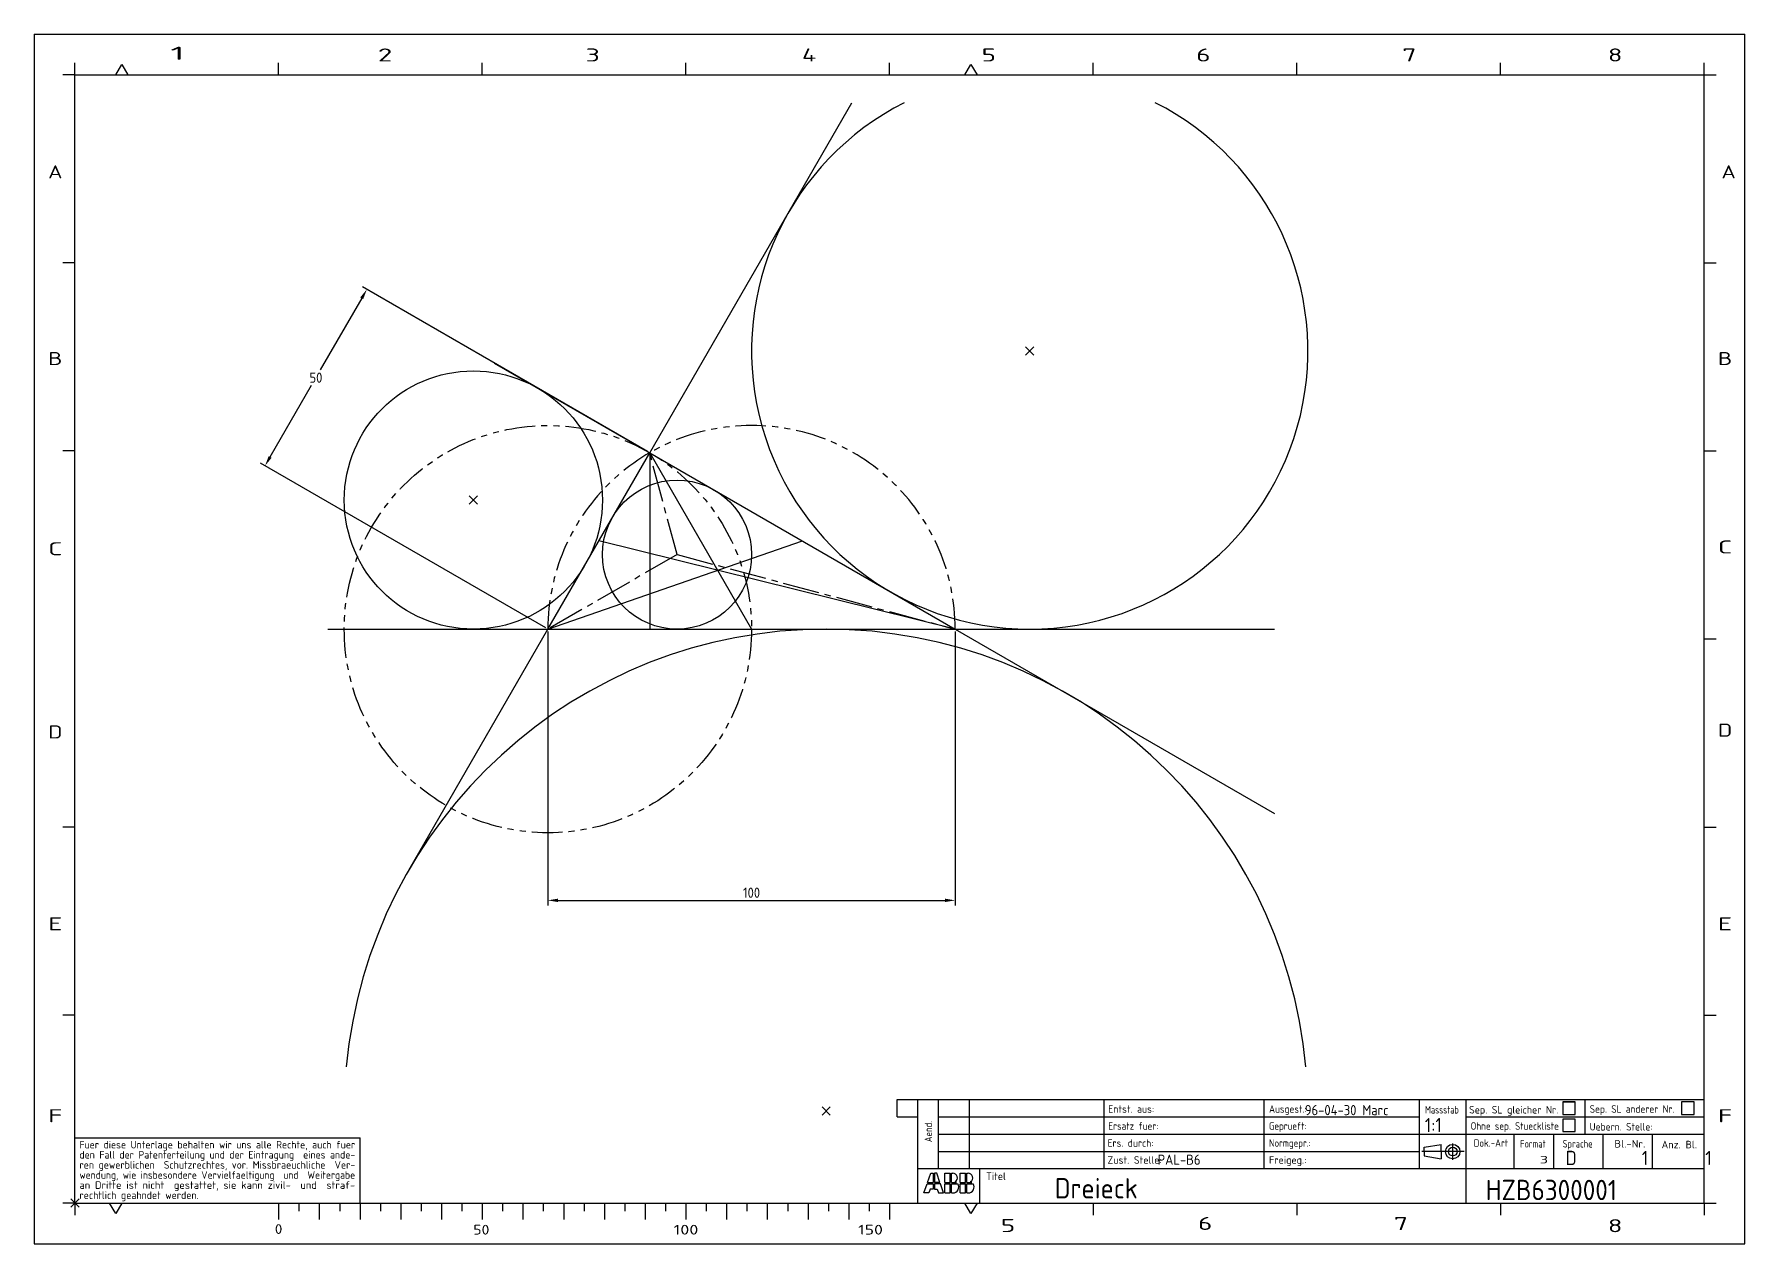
# Model space of a CAD drawing. Extents: x 0 to 420, y 0 to 297.
import ezdxf
from ezdxf.enums import TextEntityAlignment as Align

# ---------------------------------------------------------------- set-up
doc = ezdxf.new("R2010")
doc.units = 0
doc.header["$PDMODE"] = 3
doc.linetypes.add('MITTE2', pattern=[1.125, 0.75, -0.125, 0.125, -0.125])
doc.linetypes.add('PHANTOM2', pattern=[1.25, 0.625, -0.125, 0.125, -0.125, 0.125, -0.125])
doc.layers.get('0').update_dxf_attribs({"linetype": 'CONTINUOUS'})
doc.layers.get('DEFPOINTS').update_dxf_attribs({"linetype": 'CONTINUOUS'})
for name, color, linetype in [('BM', 1, 'CONTINUOUS'), ('HL', 3, 'CONTINUOUS'), ('MK', 1, 'MITTE2'), ('PK', 5, 'PHANTOM2'), ('RB', 7, 'CONTINUOUS'), ('RS', 1, 'CONTINUOUS'), ('TX', 6, 'CONTINUOUS')]:
    doc.layers.add(name, color=color, linetype=linetype)
doc.styles.get("Standard").update_dxf_attribs({"font": 'ISOCP'})
doc.dimstyles.new('ISO-25', dxfattribs={"dimtxt": 2.5, "dimasz": 2.5, "dimexe": 1.25, "dimexo": 0.625, "dimtad": 1, "dimtih": 1, "dimdec": 4, "dimtxsty": 'STANDARD', "dimcen": 2.5, "dimazin": 3, "dimtfac": 1, "dimtdec": 4, "dimtmove": 0, "dimatfit": 3, "dimtvp": 1, "dimtolj": 1, "dimtzin": 0})

# ---------------------------------------------------------------- blocks, each defined once
blk = doc.blocks.new('A3NORMKA')
at = {"layer": 'MK', "linetype": 'CONTINUOUS'}
for p, q in [((351.13, 22.63), (340.68, 22.63)), ((348.29, 20.62), (348.29, 24.62))]:
    blk.add_line(p, q, dxfattribs=at)
at = {"layer": 'RB', "linetype": 'CONTINUOUS'}
for p, q in [((10, 10), (10, 287)), ((10, 287), (410, 287)), ((410, 10), (410, 287)), ((211.88, 31.17), (211.88, 35.4)), ((211.88, 35.4), (216.96, 35.4)), ((216.96, 35.4), (410, 35.4)), ((216.96, 10), (216.96, 35.4)), ((262.68, 18.47), (262.68, 35.4)), ((301.95, 35.4), (301.95, 18.47)), ((340.15, 18.47), (340.15, 35.4)), ((351.58, 10), (351.58, 35.4)), ((211.88, 31.17), (216.96, 31.17)), ((10, 26), (80, 26)), ((80, 10), (80, 26)), ((340.15, 26.93), (410, 26.93)), ((363.3, 26.93), (363.3, 18.47)), ((373.09, 18.47), (373.09, 26.93)), ((385.17, 26.93), (385.17, 18.47)), ((397.3, 18.47), (397.3, 26.93)), ((341.27, 23.7), (345.46, 24.41)), ((341.27, 22.63), (341.27, 23.7)), ((341.27, 22.63), (341.27, 21.57)), ((341.27, 21.57), (345.46, 20.86)), ((345.46, 22.63), (345.46, 24.41)), ((345.46, 22.63), (345.46, 20.86)), ((216.96, 18.47), (410, 18.47)), ((232.11, 18.47), (232.11, 10)), ((10, 10), (410, 10))]:
    blk.add_line(p, q, dxfattribs=at)
for radius in [1.78, 1.07]:
    blk.add_circle((348.29, 22.63), radius, dxfattribs=at)
blk.add_point((10, 10), dxfattribs=at)
at = {"layer": 'RS', "linetype": 'CONTINUOUS'}
for p, q in [((0, 297), (0, 0)), ((0, 297), (420, 297)), ((420, 0), (420, 297)), ((10, 287), (10, 290)), ((60, 287), (60, 290)), ((110, 287), (110, 290)), ((160, 287), (160, 290)), ((210, 287), (210, 290)), ((260, 287), (260, 290)), ((310, 287), (310, 290)), ((360, 287), (360, 290)), ((410, 287), (410, 290)), ((10, 287), (7, 287)), ((20, 287), (21.5, 289.6)), ((21.5, 289.6), (23, 287)), ((228.5, 287), (230, 289.6)), ((230, 289.6), (231.5, 287)), ((410, 287), (413, 287)), ((10, 240.83), (7, 240.83)), ((410, 240.83), (413, 240.83)), ((10, 194.67), (7, 194.67)), ((410, 194.67), (413, 194.67)), ((410, 148.5), (413, 148.5)), ((10, 102.33), (7, 102.33)), ((410, 102.33), (413, 102.33)), ((10, 56.17), (7, 56.17)), ((410, 56.17), (413, 56.17)), ((222.04, 18.47), (222.04, 35.4)), ((229.66, 18.47), (229.66, 35.4)), ((375.29, 34.84), (378.35, 34.84)), ((375.29, 34.84), (375.29, 31.78)), ((378.35, 34.84), (375.29, 34.84)), ((378.35, 31.78), (378.35, 34.84)), ((380.79, 26.93), (380.79, 35.4)), ((407.56, 34.84), (404.5, 34.84)), ((404.5, 34.84), (404.5, 31.78)), ((407.56, 34.84), (404.5, 34.84)), ((407.56, 31.78), (407.56, 34.84)), ((222.04, 31.17), (262.68, 31.17)), ((262.68, 31.17), (340.15, 31.17)), ((351.58, 31.17), (410, 31.17)), ((375.29, 31.78), (378.35, 31.78)), ((375.29, 30.61), (375.29, 27.55)), ((378.35, 30.61), (375.29, 30.61)), ((378.35, 27.55), (378.35, 30.61)), ((404.5, 31.78), (407.56, 31.78)), ((222.04, 26.93), (262.68, 26.93)), ((262.68, 26.93), (340.15, 26.93)), ((375.29, 27.55), (378.35, 27.55)), ((222.04, 22.7), (262.68, 22.7)), ((262.68, 22.7), (340.15, 22.7)), ((10, 10), (7, 10)), ((10, 10), (10, 7)), ((20, 7.4), (18.5, 10)), ((21.5, 10), (20, 7.4)), ((60, 10), (60, 6)), ((65, 10), (65, 8)), ((70, 10), (70, 6)), ((75, 10), (75, 8)), ((80, 10), (80, 6)), ((85, 10), (85, 8)), ((90, 10), (90, 6)), ((95, 10), (95, 8)), ((100, 10), (100, 6)), ((105, 10), (105, 8)), ((110, 10), (110, 6)), ((115, 10), (115, 8)), ((120, 10), (120, 6)), ((125, 10), (125, 8)), ((130, 10), (130, 6)), ((135, 10), (135, 8)), ((140, 10), (140, 6)), ((145, 10), (145, 8)), ((150, 10), (150, 6)), ((155, 10), (155, 8)), ((160, 10), (160, 6)), ((165, 10), (165, 8)), ((170, 10), (170, 6)), ((175, 10), (175, 8)), ((180, 10), (180, 6)), ((185, 10), (185, 8)), ((190, 10), (190, 6)), ((195, 10), (195, 8)), ((200, 10), (200, 6)), ((205, 10), (205, 8)), ((210, 10), (210, 6)), ((230, 7.4), (228.5, 10)), ((231.5, 10), (230, 7.4)), ((260, 10), (260, 7)), ((310, 10), (310, 7)), ((360, 10), (360, 7)), ((410, 10), (413, 10)), ((410, 10), (410, 7)), ((0, 0), (420, 0))]:
    blk.add_line(p, q, dxfattribs=at)
at = {"layer": 'TX', "color": 7}
for p, q in [((219.35, 15.04), (220.14, 17.31)), ((220.14, 17.31), (220.72, 17.31)), ((220.72, 17.31), (220.72, 15.04)), ((221.01, 17.31), (221.01, 15.04)), ((221.59, 17.31), (221.01, 17.31)), ((222.39, 15.04), (221.59, 17.31)), ((223.62, 17.31), (224.93, 17.31)), ((223.62, 15.04), (223.62, 17.31)), ((224.93, 15.04), (224.93, 17.31)), ((225.22, 15.04), (225.22, 17.31)), ((225.22, 17.31), (225.55, 17.31)), ((227.39, 15.04), (227.39, 17.31)), ((227.39, 17.31), (228.7, 17.31)), ((228.7, 15.04), (228.7, 17.31)), ((228.99, 15.04), (228.99, 17.31)), ((228.99, 17.31), (229.32, 17.31)), ((218.45, 12.48), (219.24, 14.75)), ((219.24, 14.75), (220.72, 14.75)), ((219.35, 15.04), (220.72, 15.04)), ((220, 13.44), (219.66, 12.48)), ((220.72, 13.44), (220, 13.44)), ((220.72, 14.75), (220.72, 13.44)), ((222.39, 15.04), (221.01, 15.04)), ((221.01, 14.75), (221.01, 13.44)), ((222.49, 14.75), (221.01, 14.75)), ((221.01, 13.44), (221.74, 13.44)), ((221.74, 13.44), (222.07, 12.48)), ((223.28, 12.48), (222.49, 14.75)), ((223.62, 15.04), (224.93, 15.04)), ((223.62, 14.75), (224.93, 14.75)), ((223.62, 12.48), (223.62, 14.75)), ((224.93, 12.48), (224.93, 14.75)), ((225.22, 15.04), (226.48, 15.04)), ((225.22, 14.75), (226.75, 14.75)), ((225.22, 12.48), (225.22, 14.75)), ((227.39, 15.04), (228.7, 15.04)), ((227.39, 14.75), (228.7, 14.75)), ((227.39, 12.48), (227.39, 14.75)), ((228.7, 12.48), (228.7, 14.75)), ((228.99, 15.04), (230.25, 15.04)), ((228.99, 14.75), (230.52, 14.75)), ((228.99, 12.48), (228.99, 14.75)), ((219.66, 12.48), (218.45, 12.48)), ((222.07, 12.48), (223.28, 12.48)), ((223.62, 12.48), (224.93, 12.48)), ((225.22, 12.48), (225.55, 12.48)), ((227.39, 12.48), (228.7, 12.48)), ((228.99, 12.48), (229.32, 12.48))]:
    blk.add_line(p, q, dxfattribs=at)
for centre, radius, start, end in [((225.55, 16.2), 1.11, 301.7732, 90), ((229.32, 16.2), 1.11, 301.7732, 90), ((225.55, 13.93), 1.45, 270, 34.5181), ((225.55, 13.93), 1.45, 50.0555, 66.1906), ((229.32, 13.93), 1.45, 270, 34.5181), ((229.32, 13.93), 1.45, 50.0555, 66.1906)]:
    blk.add_arc(centre, radius, start, end, dxfattribs=at)
at = {"layer": 'TX', "linetype": 'CONTINUOUS', "oblique": 0}
for s, height, rotation, width, p, p2 in [('1', 3.2, 0, 3.3, (33.41, 290.73), (36.93, 290.73)), ('2', 3.2, 0, 1.65, (84.39, 290.3), (87.91, 290.3)), ('3', 3.2, 0, 1.65, (135.37, 290.3), (138.89, 290.3)), ('4', 3.2, 0, 1.65, (188.5, 290.3), (192.02, 290.3)), ('5', 3.2, 0, 1.65, (232.62, 290.3), (236.14, 290.3)), ('6', 3.2, 0, 1.65, (285.32, 290.3), (288.84, 290.3)), ('7', 3.2, 0, 1.65, (335.87, 290.3), (339.39, 290.3)), ('8', 3.2, 0, 1.65, (386.42, 290.3), (389.94, 290.3)), ('A', 3.2, 0, 1.65, (3.42, 261.6), (6.94, 261.6)), ('A', 3.2, 0, 1.65, (414.27, 261.6), (417.79, 261.6)), ('B', 3.2, 0, 1.65, (3.42, 215.76), (6.94, 215.76)), ('B', 3.2, 0, 1.65, (413.41, 215.76), (416.93, 215.76)), ('C', 3.2, 0, 1.65, (3.42, 169.06), (6.94, 169.06)), ('C', 3.2, 0, 1.65, (413.41, 169.49), (416.93, 169.49)), ('D', 3.2, 0, 1.65, (3.42, 124.08), (6.94, 124.08)), ('D', 3.2, 0, 1.65, (413.41, 124.51), (416.93, 124.51)), ('E', 3.2, 0, 1.65, (3.42, 76.95), (6.94, 76.95)), ('E', 3.2, 0, 1.65, (413.41, 76.95), (416.93, 76.95)), ('Entst. aus:', 1.85, 0, 0.665455, (263.72, 32.17), (275, 32.17)), ('Ausgest.:', 1.85, 0, 0.679091, (303.18, 32.17), (312.39, 32.17)), ('Massstab', 1.85, 0, 0.582391, (341.51, 31.98), (349.77, 31.98)), ('Sep. SL gleicher Nr.', 1.85, 0, 0.690291, (352.32, 31.98), (374.24, 31.98)), ('Sep. SL anderer Nr.', 1.85, 0, 0.65534, (381.92, 32.17), (402.73, 32.17)), ('F', 3.2, 0, 1.65, (3.42, 29.83), (6.94, 29.83)), ('Aend.', 1.85, 90, 0.733043, (220.46, 24.96), (220.46, 30.16)), ('Ersatz fuer:', 1.85, 0, 0.605455, (263.72, 28), (276.04, 28)), ('Geprueft:', 1.85, 0, 0.6225, (303.18, 28), (312.39, 28)), ('Ohne sep. Stueckliste', 1.85, 0, 0.626785, (352.7, 28), (374.35, 28)), ('Uebern. Stelle:', 1.85, 0, 0.685479, (381.92, 27.81), (397.35, 27.81)), ('F', 3.2, 0, 1.65, (413.41, 29.83), (416.93, 29.83)), ('Fuer diese Unterlage behalten wir uns alle Rechte, auch fuer', 1.85, 0, 0.663349, (11.11, 23.41), (78.81, 23.41)), ('Ers. durch:', 1.85, 0, 0.653571, (263.53, 23.82), (274.81, 23.82)), ('Normgepr.:', 1.85, 0, 0.6648, (303.18, 23.82), (313.43, 23.82)), ('Dok.-Art', 1.85, 0, 0.651429, (353.46, 23.82), (361.9, 23.82)), ('Format', 1.85, 0, 0.6, (364.84, 23.63), (371.13, 23.63)), ('Sprache', 1.85, 0, 0.597, (375.28, 23.63), (382.64, 23.63)), ('Bl.-Nr.', 1.85, 0, 0.848276, (387.99, 23.63), (395.58, 23.63)), ('Anz. Bl.', 1.85, 0, 0.829412, (399.57, 23.44), (408.26, 23.44)), ('den Fall der Patenterteilung und der Eintragung  eines ande-', 1.85, 0, 0.667382, (11.11, 20.93), (78.81, 20.93)), ('Zust. Stelle:', 1.85, 0, 0.69871, (263.53, 19.65), (276.88, 19.65)), ('Freigeg.:', 1.85, 0, 0.747, (303.18, 19.65), (312.39, 19.65)), ('3', 1.85, 359.9999, 1.65, (369.68, 19.74), (371.71, 19.74)), ('wendung, wie insbesondere Vervielfaeltigung  und  Weitergabe', 1.85, 0, 0.673523, (11.11, 15.97), (78.81, 15.97)), ('ren gewerblichen  Schutzrechtes, vor. Missbraeuchliche  Ver-', 1.85, 0, 0.661351, (11.11, 18.45), (78.81, 18.45)), ('Titel', 1.85, 0, 0.745714, (233.74, 15.67), (238.57, 15.67)), ('an Dritte ist nicht  gestattet, sie kann zivil-  und  straf-', 1.85, 0, 0.68189, (11.11, 13.49), (78.81, 13.49)), ('rechtlich geahndet werden.', 1.85, 0, 0.673458, (11.11, 11.01), (40.39, 11.01)), ('0', 2.4, 0, 1.539999, (59.08, 2.42), (60.93, 2.42)), ('50', 2.4, 0, 1.1, (107.8, 2.26), (111.76, 2.26)), ('100', 2.4, 0, 1.265, (157, 2.26), (163.07, 2.26)), ('150', 2.4, 0, 1.167692, (202.31, 2.26), (208.38, 2.26)), ('5', 3.2, 0, 1.65, (237.34, 2.88), (240.86, 2.88)), ('6', 3.2, 0, 1.65, (285.75, 3.4), (289.27, 3.4)), ('7', 3.2, 0, 1.65, (333.8, 3.36), (337.32, 3.36)), ('8', 3.2, 0, 1.65, (386.42, 2.84), (389.94, 2.84))]:
    blk.add_text(s, height=height, rotation=rotation, dxfattribs=dict(at, width=width)).set_placement(p, p2, align=Align.FIT)
blk = doc.blocks.new('*D2')
at = {"color": 0, "linetype": 'BYBLOCK'}
for p, q in [((160, 119.38), (160, 52.15)), ((260, 119.38), (260, 52.15)), ((162.5, 53.4), (257.5, 53.4))]:
    blk.add_line(p, q, dxfattribs=at)
for points in [[(162.5, 53.82), (162.5, 52.98), (160, 53.4)], [(257.5, 53.82), (257.5, 52.98), (260, 53.4)]]:
    blk.add_solid(points, dxfattribs=at)
at = {"layer": 'DEFPOINTS', "color": 0, "linetype": 'BYBLOCK'}
for p in [(160, 120), (260, 120), (260, 53.4)]:
    blk.add_point(p, dxfattribs=at)
at = {"color": 0, "linetype": 'BYBLOCK', "insert": (210, 55.28), "char_height": 2.5, "attachment_point": 5}
blk.add_mtext('\\A1;100', dxfattribs=at)
blk = doc.blocks.new('*D4')
at = {"color": 0, "linetype": 'BYBLOCK'}
for p, q in [((184.46, 163.61), (114.46, 204.03)), ((114.29, 201.24), (104.12, 183.63)), ((91.79, 162.27), (101.96, 179.88)), ((159.46, 120.31), (89.46, 160.73))]:
    blk.add_line(p, q, dxfattribs=at)
for points in [[(113.93, 201.45), (114.65, 201.03), (115.54, 203.41)], [(91.43, 162.48), (92.15, 162.06), (90.54, 160.1)]]:
    blk.add_solid(points, dxfattribs=at)
at = {"layer": 'DEFPOINTS', "color": 0, "linetype": 'BYBLOCK'}
for p in [(90.54, 160.1), (185, 163.3), (160, 120)]:
    blk.add_point(p, dxfattribs=at)
at = {"color": 0, "linetype": 'BYBLOCK', "insert": (103.04, 181.75), "char_height": 2.5, "attachment_point": 5}
blk.add_mtext('\\A1;50', dxfattribs=at)

msp = doc.modelspace()

# ---------------------------------------------------------------- linework, layer by layer
for q in [(151.13092, 194.22482), (226.13092, 150.92355)]:
    msp.add_line((126.13092, 150.92355), q)
at = {"ltscale": 12}
msp.add_line((150.58966, 194.53732), (226.13092, 150.92355), dxfattribs=at)
at = {"layer": 'HL'}
for p, q in [((151.13092, 194.22482), (200.76337, 280.19074)), ((112.96888, 216.25769), (150.58966, 194.53732)), ((151.13092, 194.22482), (176.13092, 150.92355)), ((151.13092, 194.22482), (151.13092, 150.92355)), ((126.13092, 150.92355), (188.63092, 172.57419)), ((226.13092, 150.92355), (138.63092, 172.57419)), ((72.13093, 150.92355), (126.13092, 150.92355)), ((91.98029, 91.77292), (126.13092, 150.92355))]:
    msp.add_line(p, q, dxfattribs=at)
at = {"layer": 'HL', "ltscale": 12}
for q in [(304.52965, 105.66003), (304.52965, 150.92355)]:
    msp.add_line((226.13092, 150.92355), q, dxfattribs=at)
at = {"layer": 'HL'}
for centre, radius in [((107.82965, 182.62228), 31.69873), ((157.82965, 169.22482), 18.30127)]:
    msp.add_circle(centre, radius, dxfattribs=at)
for centre, radius, start, end in [((244.43219, 219.22482), 68.30127, 116.7978298, 63.2021702), ((194.43219, 32.62228), 118.30127, 5.2419382, 174.7580618)]:
    msp.add_arc(centre, radius, start, end, dxfattribs=at)
for p in [(244.43219, 219.22482), (107.82965, 182.62228), (194.43219, 32.62228)]:
    msp.add_point(p, dxfattribs=at)
at = {"layer": 'MK', "ltscale": 12}
for q in [(151.13092, 194.22482), (126.13092, 150.92355), (226.13092, 150.92355)]:
    msp.add_line((157.82965, 169.22482), q, dxfattribs=at)
at = {"layer": 'PK', "ltscale": 12}
msp.add_circle((126.13092, 150.92355), 50, dxfattribs=at)
msp.add_arc((176.13092, 150.92355), 50, 0, 180, dxfattribs=at)

# ---------------------------------------------------------------- block references
msp.add_blockref('A3NORMKA', (0, 0))

# ---------------------------------------------------------------- texts
at = {"layer": 'TX'}
for s, height, p in [('96-04-30 Marc', 2.5, (311.96828, 31.56945)), ('1:1', 3.5, (341.43117, 27.38475)), ('PAL-B6', 2.5, (275.82702, 19.39653)), ('D        1       1', 3.5, (376.0113, 19.32533)), ('Dreieck', 5, (250.57143, 11.13718)), ('HZB6300001', 5, (356.37551, 10.71174))]:
    msp.add_text(s, height=height, dxfattribs=at).set_placement(p)

# ---------------------------------------------------------------- dimensions: what is measured, and where the dimension line sits
at = {"layer": 'BM'}
dim = msp.add_aligned_dim(p1=(151.13092, 194.22482), p2=(126.13092, 150.92355), distance=-80.20777, dimstyle='ISO-25', dxfattribs=at)
dim.commit()
dim.dimension.update_dxf_attribs({"geometry": '*D4', "text_midpoint": (69.16896, 212.67807), "insert": (-33.86908, 30.92355)})
dim = msp.add_linear_dim(base=(226.13092, 84.32492), p1=(126.13092, 150.92355), p2=(226.13092, 150.92355), dimstyle='ISO-25', dxfattribs=at)
dim.commit()
dim.dimension.update_dxf_attribs({"geometry": '*D2', "text_midpoint": (176.13092, 86.19992), "insert": (-33.86908, 30.92355)})

doc.saveas('drawing.dxf')
